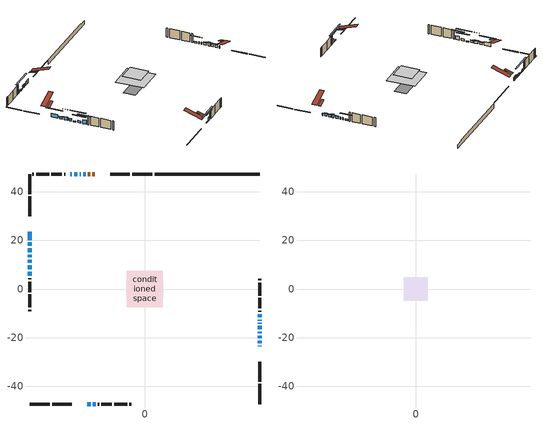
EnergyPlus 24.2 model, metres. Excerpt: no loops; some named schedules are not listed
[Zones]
conditioned space
 floor outside (Floor1 construction): -2.29,-2.29 -2.29,2.29 2.29,2.29 2.29,-2.29 z0.55
 floor adiabatic (AdiabaticFloorConstruction): -7.42,-7.42 -7.42,7.42 7.42,7.42 7.42,-7.42 z2.99
 floor foundation (Slab1 construction): -7.64,-3.18 -7.64,3.18 7.64,3.18 7.64,-3.18 z-1.89
 wall outside (RimJoist1 construction): 3.09,47.3 -5.22,47.3 / -47.3,-47.3 -38.99,-47.3 / -47.3,47.3 -47.3,38.99 / 47.3,-47.3 47.3,-38.99 z0.55:0.85
 wall outside (RimJoist2 construction): -6.15,47.3 -14.26,47.3 / -38.06,-47.3 -29.95,-47.3 / -47.3,38.06 -47.3,29.95 / 47.3,-38.06 47.3,-29.95 z0.55:0.85
 wall outside (AdiabaticWallConstruction 1): -20.62,47.3 -21.59,47.3 / -22.52,47.3 -23.42,47.3 z0.55:2.58
 wall outside (AdiabaticWallConstruction): 47.3,-23.59 47.3,-23.32 / 47.3,-14.28 47.3,-13.91 / 47.3,-12.98 47.3,-12.56 / -30.01,47.3 -30.64,47.3 / -31.57,47.3 -31.74,47.3 z0.55:1.77; -47.3,23.59 -47.3,20.14 / -21.31,-47.3 -20.17,-47.3 / -47.3,7.15 -47.3,5.4 z0.55:2.61; 47.3,-22.39 47.3,-21.25 / 47.3,-20.32 47.3,-19.18 / -47.3,16.83 -47.3,15.11 z0.55:2; 47.3,-18.25 47.3,-17.56 z0.55:2.3; 47.3,-16.64 47.3,-15.21 z0.55:1.85; -24.35,47.3 -25.32,47.3 z0.55:1.52; -26.24,47.3 -26.81,47.3 / 47.3,-11.63 47.3,-10.33 z0.55:1.49; -47.3,19.21 -47.3,17.76 / -47.3,14.18 -47.3,13.03 / -47.3,9.83 -47.3,8.08 z0.55:1.69; -27.73,47.3 -29.08,47.3 / -23.59,-47.3 -22.24,-47.3 / -47.3,12.11 -47.3,10.76 z0.55:1.08
 wall outside (Wall1 construction): -32.67,47.3 -33.18,47.3 / -19.24,-47.3 -18.72,-47.3 / -47.3,4.47 -47.3,3.95 / 47.3,-9.41 47.3,-8.89 z0.55:5.43
 wall outside (Wall2 construction): -34.11,47.3 -38.43,47.3 / -17.79,-47.3 -13.48,-47.3 / -47.3,3.02 -47.3,-1.29 / 47.3,-7.96 47.3,-3.65 z0.55:5.43
 wall outside (Wall3 construction): -39.36,47.3 -44.68,47.3 / -12.55,-47.3 -7.23,-47.3 / -47.3,-2.22 -47.3,-7.54 / 47.3,-2.72 47.3,2.6 z0.55:5.43
 wall outside (Wall4 construction): -45.61,47.3 -46.37,47.3 / -6.3,-47.3 -5.54,-47.3 / -47.3,-8.47 -47.3,-9.23 / 47.3,3.53 47.3,4.3 z0.55:5.43
 wall foundation (FoundationWall1 construction): 4.02,47.3,-1.89 4.02,47.3,0.55 42.97,47.3,0.55 42.97,47.3,0.05 47.3,47.3,0.05 47.3,47.3,-1.89
 window (WindowConstruction 14): 47.3,-23.59 47.3,-23.32 z0.55:1.77
 window (WindowConstruction 4): -47.3,23.59 -47.3,20.14 z0.55:2.61
 window (WindowConstruction 5): 47.3,-22.39 47.3,-21.25 z0.55:2
 window (WindowConstruction 6): 47.3,-20.32 47.3,-19.18 z0.55:2
 window (WindowConstruction 7): 47.3,-18.25 47.3,-17.56 z0.55:2.3
 window (WindowConstruction 8): 47.3,-16.64 47.3,-15.21 z0.55:1.85
 window (WindowConstruction 9): -24.35,47.3 -25.32,47.3 z0.55:1.52
 window (WindowConstruction 10): -26.25,47.3 -26.8,47.3 z0.55:1.49
 window (WindowConstruction 15): 47.3,-14.28 47.3,-13.91 z0.55:1.77
 window (WindowConstruction 11): -47.3,19.21 -47.3,17.76 z0.55:1.69
 window (WindowConstruction 12): -47.3,16.83 -47.3,15.11 z0.55:2
 window (WindowConstruction 13): -47.3,14.18 -47.3,13.03 z0.55:1.69
 window (WindowConstruction 19): -27.73,47.3 -29.08,47.3 z0.55:1.08
 window (WindowConstruction 20): -23.59,-47.3 -22.24,-47.3 z0.55:1.08
 window (WindowConstruction 21): -47.3,12.11 -47.3,10.76 z0.55:1.08
 window (WindowConstruction 16): 47.3,-12.98 47.3,-12.56 z0.55:1.77
 window (WindowConstruction 17): -30.01,47.3 -30.64,47.3 z0.55:1.77
 window (WindowConstruction 18): -31.57,47.3 -31.74,47.3 z0.55:1.77
 window (WindowConstruction): 47.3,-11.63 47.3,-10.33 z0.55:1.49
 window (WindowConstruction 1): -21.31,-47.3 -20.17,-47.3 z0.55:2.61
 window (WindowConstruction 2): -47.3,9.83 -47.3,8.08 z0.55:1.69
 window (WindowConstruction 3): -47.3,7.15 -47.3,5.4 z0.55:2.61
 door (Door): -20.62,47.3 -21.59,47.3 z0.55:2.58
 door (Door 1): -22.52,47.3 -23.42,47.3 z0.55:2.58
 ceiling adiabatic (AdiabaticFloorConstruction): 7.42,-7.42 7.42,7.42 -7.42,7.42 -7.42,-7.42 z2.99
 roof outside (Roof2 construction): -19.69,47.3,5.43 -19.69,43.18,6.8 -18.61,43.18,6.8 -18.61,47.3,5.43; -24.52,-47.3,5.43 -24.52,-43.18,6.8 -25.6,-43.18,6.8 -25.6,-47.3,5.43; -47.3,24.52,5.43 -43.18,24.52,6.8 -43.18,25.6,6.8 -47.3,25.6,5.43; 47.3,-24.52,5.43 43.18,-24.52,6.8 43.18,-25.6,6.8 47.3,-25.6,5.43
attic - vented
 floor to conditioned space (Floor2 construction Reversed): -4.85,-4.85 -4.85,4.85 4.85,4.85 4.85,-4.85 z5.43
 roof outside (Roof1 construction): -17.68,47.3,5.43 -17.68,37.85,8.58 -15.19,37.85,8.58 -15.19,47.3,5.43; -26.53,-47.3,5.43 -26.53,-37.85,8.58 -29.02,-37.85,8.58 -29.02,-47.3,5.43; -47.3,26.53,5.43 -37.85,26.53,8.58 -37.85,29.02,8.58 -47.3,29.02,5.43; 47.3,-26.53,5.43 37.85,-26.53,8.58 37.85,-29.02,8.58 47.3,-29.02,5.43
shading: -47.3,17.5 -47.3,26.23 -47.71,26.23 -47.71,17.5 z5.25; 47.3,-21.05 47.3,-22.59 47.71,-22.59 47.71,-21.05 z2.2; 47.3,-18.98 47.3,-20.52 47.71,-20.52 47.71,-18.98 z2.2; 47.3,-17.36 47.3,-18.45 47.71,-18.45 47.71,-17.36 z2.5; 47.3,-15.01 47.3,-16.84 47.71,-16.84 47.71,-15.01 z2.05; -25.52,47.3 -24.15,47.3 -24.15,47.71 -25.52,47.71 z1.72; -27.01,47.3 -26.04,47.3 -26.04,47.71 -27.01,47.71 z1.69; -47.3,17.56 -47.3,19.41 -47.71,19.41 -47.71,17.56 z1.89; -47.3,14.9 -47.3,17.03 -47.71,17.03 -47.71,14.9 z2.2; -47.3,12.83 -47.3,14.38 -47.71,14.38 -47.71,12.83 z1.89; -34.46,47.3 -22.35,47.3 -22.35,47.71 -34.46,47.71 z6.46; -16.86,-47.3 -28.97,-47.3 -28.97,-47.71 -16.86,-47.71 z6.46; -47.3,5.38 -47.3,17.48 -47.71,17.48 -47.71,5.38 z6.46; 47.3,-7.7 47.3,-14.27 47.71,-14.27 47.71,-7.7 z4.13; -17.53,-47.3 -23.95,-47.3 -23.95,-47.71 -17.53,-47.71 z5.25; -47.3,5.44 -47.3,12.47 -47.71,12.47 -47.71,5.44 z4.33; -47.3,2.76 -47.3,9.79 -47.71,9.79 -47.71,2.76 z5.25
[Building]
Building 1: Terrain=Suburbs
[Site:Location]
Edmonton Intl AP_AB: Latitude {deg}=53.31; Longitude {deg}=-113.58; Time Zone {hr}=-7; Elevation {m}=723; Keep Site Location Information=Yes
[Site:GroundTemperature:Shallow]
-1.56185, -3.61833, -3.78302, -2.80711, 1.11059, 5.01004, 8.39065, 10.5322, 10.7141, 8.97234, 5.67794, 1.89811
[Site:WaterMainsTemperature]
Calculation Method=Schedule; Temperature Schedule=mains temperature schedule
[Material] Roughness=Rough; Thermal Absorptance=0.9
Name | Thickness {m} | Conductivity {W/m-K} | Density {kg/m3} | Specific Heat {J/kg-K} | Solar Absorptance | Visible Absorptance
asphalt or fiberglass shingles | 0.00635 | 0.162714 | 1121.4 | 1465.45 | 0.4 | 0.4
ceiling loosefill ins | 0.169333 | 0.0480833 | 16.02 | 1046.75 | 0.7 | 0.7
ceiling stud and cavity | 0.1397 | 0.0946744 | 65.682 | 1177.47 | 0.7 | 0.7
concrete 4.0 in. | 0.1016 | 1.803125 | 2242.8 | 837.4 | 0.7 | 0.7
concrete 8.0 in. | 0.2032 | 1.803125 | 2242.8 | 837.4 | 0.7 | 0.7
door material | 0.04445 | 0.327969 | 512.64 | 1214.23 | 0.7 | 0.7
exterior vertical ins | 0.0436689 | 0.029427 | 32.04 | 1214.23 | 0.7 | 0.7
floor covering | 0.0127 | 0.0433444 | 54.468 | 1339.84 | 0.6 | 0.6
floor rigid ins; roof rigid ins | 0.103632 | 0.029427 | 32.04 | 1214.23 | 0.7 | 0.7
floor rigid ins 1; wall rigid ins 1 | 0.512978 | 0.029427 | 32.04 | 1214.23 | 0.7 | 0.7
floor stud and cavity | 0.1397 | 0.284163 | 92.3553 | 1139.71 | 0.7 | 0.7
floor stud and cavity 1 | 0.1397 | 1.75129 | 37.0049 | 1207.88 | 0.7 | 0.7
furniture material conditioned space 1 | 0.1524 | 0.115458 | 640.8 | 1214.23 | 0.6 | 0.6
gypsum board | 0.0127 | 0.160291 | 801 | 837.4 | 0.6 | 0.6
gypsum board 1 | 0.0127 | 0.160291 | 801 | 837.4 | 0.7 | 0.7
osb sheathing 0.5 in. | 0.0127 | 0.115458 | 512.64 | 1214.23 | 0.7 | 0.7
osb sheathing 0.75 in. | 0.01905 | 0.115458 | 512.64 | 1214.23 | 0.7 | 0.7
osb sheathing 2.0 in. | 0.0508 | 0.115458 | 512.64 | 1214.23 | 0.7 | 0.7
rim joist rigid ins; wall rigid ins | 0.051816 | 0.029427 | 32.04 | 1214.23 | 0.7 | 0.7
rim joist stud and cavity | 0.0508 | 0.0413573 | 125.044 | 1163.47 | 0.6 | 0.6
rim joist stud and cavity 1 | 0.0508 | 0.0296634 | 125.044 | 1163.47 | 0.6 | 0.6
roof stud and cavity | 0.2032 | 0.143393 | 78.34581 | 1123.46 | 0.7 | 0.7
wall stud and cavity | 0.1397 | 0.256764 | 139.0536 | 1170.24 | 0.7 | 0.7
wall stud and cavity 1 | 0.1397 | 0.212138 | 139.0536 | 1170.24 | 0.7 | 0.7
wall stud and cavity 2 | 0.1397 | 0.214432 | 139.0536 | 1170.24 | 0.7 | 0.7
wall stud and cavity 3 | 0.1397 | 0.734676 | 139.0536 | 1170.24 | 0.7 | 0.7
wall stud and cavity 4 | 0.0889 | 0.380278 | 52.3479 | 1209.89 | 0.7 | 0.7
wall stud and cavity 5 | 0.0889 | 0.391764 | 83.0341 | 1211.67 | 0.7 | 0.7
wood siding | 0.0254 | 0.102417 | 544.68 | 1172.36 | 0.4 | 0.4
wood siding 1; wood siding 2; wood siding 3 | 0.0254 | 0.102417 | 544.68 | 1172.36 | 0.7 | 0.7
[WindowMaterial:SimpleGlazingSystem]
Name | U-Factor {W/m2-K} | Solar Heat Gain Coefficient
WindowMaterial | 2.94802 | 0.58
WindowMaterial 1 | 2.91792 | 0.63
WindowMaterial 10 | 3.04 | 0.46
WindowMaterial 11 | 2.97187 | 0.58
WindowMaterial 12 | 2.949721 | 0.58
WindowMaterial 13 | 2.94177 | 0.59
WindowMaterial 14 | 3.3256 | 0.5
WindowMaterial 15 | 3.308 | 0.59
WindowMaterial 16 | 3.33639 | 0.51
WindowMaterial 17 | 3.31198 | 0.61
WindowMaterial 18 | 3.310274 | 0.48
WindowMaterial 19 | 2.99912 | 0.51
WindowMaterial 2 | 2.95767 | 0.59
WindowMaterial 3 | 1.924842 | 0.46
WindowMaterial 4 | 2.03329 | 0.44
WindowMaterial 5 | 2.93098 | 0.61
WindowMaterial 6 | 2.01569 | 0.44
WindowMaterial 7 | 2.10143 | 0.43
WindowMaterial 8 | 1.99922 | 0.45
WindowMaterial 9 | 3.01842 | 0.52
[Construction]
AdiabaticFloorConstruction: floor stud and cavity 1, floor rigid ins 1, osb sheathing 0.75 in., floor covering
AdiabaticWallConstruction: wood siding 2, wall rigid ins 1, wall stud and cavity 4, gypsum board
AdiabaticWallConstruction 1: wood siding 3, wall rigid ins 1, wall stud and cavity 4, gypsum board
Door; Door 1: door material
Floor1 construction: floor stud and cavity, floor rigid ins, osb sheathing 0.75 in., floor covering
Floor2 construction Reversed: gypsum board, ceiling stud and cavity, ceiling loosefill ins
FoundationWall1 construction: concrete 8.0 in., gypsum board 1
furniture construction conditioned space 1: furniture material conditioned space 1
PartitionWallConstruction: gypsum board, wall stud and cavity 5, gypsum board
RimJoist1 construction: wood siding 1, rim joist rigid ins, osb sheathing 2.0 in., rim joist stud and cavity
RimJoist2 construction: wood siding 1, osb sheathing 2.0 in., rim joist stud and cavity 1
Roof1 construction: asphalt or fiberglass shingles
Roof2 construction: asphalt or fiberglass shingles, roof rigid ins, osb sheathing 0.75 in., roof stud and cavity, gypsum board
Slab1 construction: concrete 4.0 in.
Wall1 construction: wood siding, wall rigid ins, osb sheathing 0.5 in., wall stud and cavity, gypsum board
Wall2 construction: wood siding, wall rigid ins, osb sheathing 0.5 in., wall stud and cavity 1, gypsum board
Wall3 construction: wood siding, wall rigid ins, osb sheathing 0.5 in., wall stud and cavity 2, gypsum board
Wall4 construction: wood siding, wall rigid ins, osb sheathing 0.5 in., wall stud and cavity 3, gypsum board
WindowConstruction: WindowMaterial
WindowConstruction 1: WindowMaterial 1
WindowConstruction 10: WindowMaterial 10
WindowConstruction 11: WindowMaterial 11
WindowConstruction 12: WindowMaterial 12
WindowConstruction 13: WindowMaterial 13
WindowConstruction 14: WindowMaterial 14
WindowConstruction 15: WindowMaterial 15
WindowConstruction 16: WindowMaterial 16
WindowConstruction 17: WindowMaterial 17
WindowConstruction 18: WindowMaterial 18
WindowConstruction 19; WindowConstruction 20; WindowConstruction 21: WindowMaterial 19
WindowConstruction 2: WindowMaterial 2
WindowConstruction 3: WindowMaterial 3
WindowConstruction 4: WindowMaterial 4
WindowConstruction 5: WindowMaterial 5
WindowConstruction 6: WindowMaterial 6
WindowConstruction 7: WindowMaterial 7
WindowConstruction 8: WindowMaterial 8
WindowConstruction 9: WindowMaterial 9
[Zone] Multiplier=1; Part of Total Floor Area=Yes
Name | Volume {m3}
attic - vented | 48.1558
conditioned space | 856.4
[Space]
Name | Zone | Volume {m3}
attic - vented 1 | attic - vented | 48.1558
conditioned space 1 | conditioned space | 856.4
[ZoneInfiltration:EffectiveLeakageArea]
infil attic - vented 1: Zone or Space=attic - vented 1; Schedule=Always On Discrete; Effective Air Leakage Area {cm2}=3275.13; Stack Coefficient=0.000219077; Wind Coefficient=1.00004e-05
[ZoneMixing]
whole house fan mix: Zone or Space=attic - vented; Schedule=Always On Continuous; Design Flow Rate Calculation Method=Flow/Zone; Design Flow Rate {m3/s}=0; Source Zone or Space=conditioned space
[SurfaceProperty:ExposedFoundationPerimeter]
Slab1: Exposed Perimeter Calculation Method=TotalExposedPerimeter; Total Exposed Perimeter {m}=43.281
[InternalMass] Zone or ZoneList=conditioned space; Space or SpaceList=conditioned space 1
Name | Construction | Surface Area {m2}
furniture mass conditioned space 1 | furniture construction conditioned space 1 | 135.468
partition wall mass | PartitionWallConstruction | 338.67
[Lights]
interior lighting: Zone or ZoneList or Space or SpaceList=conditioned space 1; Schedule=interior lighting schedule; Design Level Calculation Method=LightingLevel; Lighting Level {W}=343.2; Return Air Fraction=0; Fraction Radiant=0.6; Fraction Visible=0.2; Fraction Replaceable=1
[People]
occupants: Zone or ZoneList or Space or SpaceList=conditioned space 1; Number of People Schedule=occupants schedule; Number of People Calculation Method=People; Number of People=3; Fraction Radiant=0.314171; Sensible Heat Fraction=0.56303; Activity Level Schedule=occupants activity schedule; Carbon Dioxide Generation Rate {m3/s-W}=0; Enable ASHRAE 55 Comfort Warnings=No; Mean Radiant Temperature Calculation Type=EnclosureAveraged
[ElectricEquipment] Zone or ZoneList or Space or SpaceList=conditioned space 1; Design Level Calculation Method=EquipmentLevel
Name | Schedule | Design Level {W} | Fraction Latent | Fraction Radiant | Fraction Lost
clothes dryer | clothes dryer schedule | 140.772 | 0.015 | 0.081 | 0.85
clothes washer | clothes washer schedule | 32.1985 | 0.03 | 0.162 | 0.7
cooking range | cooking range schedule | 215.147 | 0.08 | 0.432 | 0.2
dishwasher | dishwasher schedule | 66.8632 | 0.3 | 0.18 | 0.4
fridge | fridge schedule | 72.9452 | 0 | 0.6 | 0
mech vent bath fan 0 | mech vent bath fan 0 schedule | 50.2 | 0 | 0 | 1
mech vent bath fan 1 | mech vent bath fan 1 schedule | 50.2 | 0 | 0 | 1
mech vent house fan | mech vent house fan schedule | 0 | 0 | 0 | 1
mech vent house fan cfis | mech vent house fan cfis schedule | 0 | 0 | 0 | 0
mech vent range fan 0 | mech vent range fan 0 schedule | 57 | 0 | 0 | 1
misc plug loads | misc plug loads schedule | 494.7 | 0.045 | 0.513 | 0.1
whole house fan | Always On Discrete | 0 | 0 | 0 | 1
[OtherEquipment] Zone or ZoneList or Space or SpaceList=conditioned space 1; Design Level Calculation Method=EquipmentLevel
Name | Fuel Type | Schedule | Design Level {W} | Fraction Latent | Fraction Radiant | Fraction Lost
clothes dryer 1 | Electricity | clothes dryer schedule | 0 | 0.015 | 0.081 | 0.85
cooking range 1 | Electricity | cooking range schedule | 0 | 0.08 | 0.432 | 0.2
general water use latent | None | general water use schedule | 62.594 | 1 | 0 | 0
general water use sensible | None | general water use schedule | -61.6891 | 0 | 0.6 | 0
mech vent house fan latent load | None | Always On Discrete | 0 | 1 | 0 | 0
mech vent house fan sensible load | None | Always On Discrete | 0 | 0 | 0 | 0
water heater energy adjustment1 | NaturalGas | Always On Discrete | 0.01 | 0 | 0 | 1
[ZoneInfiltration:DesignFlowRate] Zone or ZoneList or Space or SpaceList=conditioned space 1; Schedule=Always On Discrete; Design Flow Rate Calculation Method=Flow/Zone; Design Flow Rate {m3/s}=0
infil flow; natural vent flow; whole house fan flow
[Foundation:Kiva]
Foundation Kiva 1: Initial Indoor Air Temperature {C}=18; Wall Height Above Grade {m}=0.549981; Wall Depth Below Slab {m}=0.2032; Custom Block Material Name 1=exterior vertical ins; Custom Block Depth 1 {m}=2.43998; Custom Block X Position 1 {m}=0.2159; Custom Block Z Position 1 {m}=0
[Foundation:Kiva:Settings]
Soil Conductivity {W/m-K}=0.849921; Soil Density {kg/m3}=1842.3; Soil Specific Heat {J/kg-K}=418.7; Ground Solar Absorptivity=0.9; Ground Thermal Absorptivity=0.9; Ground Surface Roughness {m}=0.03; Far-Field Width {m}=40; Deep-Ground Boundary Condition=ZeroFlux; Deep-Ground Depth {m}=40; Minimum Cell Dimension {m}=0.2; Maximum Cell Growth Coefficient=3; Simulation Timestep=Timestep
[Exterior:Lights]
exterior lighting: Schedule=exterior lighting schedule; Design Level {W}=75.6
[Schedule:Constant]
Name | Hourly Value
Always On Continuous; mech vent house fan schedule; mech vent house fan cfis schedule; Always On Discrete | 1
occupants activity schedule | 117.228
fridge schedule | 0
[Schedule:Week:Daily]
interior lighting schedule Week Rule - Jan1-Jan27: interior lighting schedule day, interior lighting schedule day, interior lighting schedule day, interior lighting schedule day, interior lighting schedule day, interior lighting schedule day, interior lighting schedule day, interior lighting schedule default day, interior lighting schedule default day, interior lighting schedule default day, interior lighting schedule default day, interior lighting schedule default day
interior lighting schedule Week Rule - Jan28-Feb3: interior lighting schedule day, interior lighting schedule day, interior lighting schedule day, interior lighting schedule day, interior lighting schedule day 1, interior lighting schedule day 1, interior lighting schedule day 1, interior lighting schedule default day, interior lighting schedule default day, interior lighting schedule default day, interior lighting schedule default day, interior lighting schedule default day
interior lighting schedule Week Rule - Feb4-Feb24: interior lighting schedule day 1, interior lighting schedule day 1, interior lighting schedule day 1, interior lighting schedule day 1, interior lighting schedule day 1, interior lighting schedule day 1, interior lighting schedule day 1, interior lighting schedule default day, interior lighting schedule default day, interior lighting schedule default day, interior lighting schedule default day, interior lighting schedule default day
interior lighting schedule Week Rule - Feb25-Mar3: interior lighting schedule day 1, interior lighting schedule day 1, interior lighting schedule day 1, interior lighting schedule day 1, interior lighting schedule day 2, interior lighting schedule day 2, interior lighting schedule day 2, interior lighting schedule default day, interior lighting schedule default day, interior lighting schedule default day, interior lighting schedule default day, interior lighting schedule default day
interior lighting schedule Week Rule - Mar4-Mar31: interior lighting schedule day 2, interior lighting schedule day 2, interior lighting schedule day 2, interior lighting schedule day 2, interior lighting schedule day 2, interior lighting schedule day 2, interior lighting schedule day 2, interior lighting schedule default day, interior lighting schedule default day, interior lighting schedule default day, interior lighting schedule default day, interior lighting schedule default day
interior lighting schedule Week Rule - Apr1-Apr28: interior lighting schedule day 3, interior lighting schedule day 3, interior lighting schedule day 3, interior lighting schedule day 3, interior lighting schedule day 3, interior lighting schedule day 3, interior lighting schedule day 3, interior lighting schedule default day, interior lighting schedule default day, interior lighting schedule default day, interior lighting schedule default day, interior lighting schedule default day
interior lighting schedule Week Rule - Apr29-May5: interior lighting schedule day 3, interior lighting schedule day 3, interior lighting schedule day 4, interior lighting schedule day 4, interior lighting schedule day 4, interior lighting schedule day 4, interior lighting schedule day 4, interior lighting schedule default day, interior lighting schedule default day, interior lighting schedule default day, interior lighting schedule default day, interior lighting schedule default day
interior lighting schedule Week Rule - May6-May26: interior lighting schedule day 4, interior lighting schedule day 4, interior lighting schedule day 4, interior lighting schedule day 4, interior lighting schedule day 4, interior lighting schedule day 4, interior lighting schedule day 4, interior lighting schedule default day, interior lighting schedule default day, interior lighting schedule default day, interior lighting schedule default day, interior lighting schedule default day
interior lighting schedule Week Rule - May27-Jun2: interior lighting schedule day 4, interior lighting schedule day 4, interior lighting schedule day 4, interior lighting schedule day 4, interior lighting schedule day 4, interior lighting schedule day 5, interior lighting schedule day 5, interior lighting schedule default day, interior lighting schedule default day, interior lighting schedule default day, interior lighting schedule default day, interior lighting schedule default day
interior lighting schedule Week Rule - Jun3-Jun30: interior lighting schedule day 5, interior lighting schedule day 5, interior lighting schedule day 5, interior lighting schedule day 5, interior lighting schedule day 5, interior lighting schedule day 5, interior lighting schedule day 5, interior lighting schedule default day, interior lighting schedule default day, interior lighting schedule default day, interior lighting schedule default day, interior lighting schedule default day
interior lighting schedule Week Rule - Jul1-Jul28: interior lighting schedule day 6, interior lighting schedule day 6, interior lighting schedule day 6, interior lighting schedule day 6, interior lighting schedule day 6, interior lighting schedule day 6, interior lighting schedule day 6, interior lighting schedule default day, interior lighting schedule default day, interior lighting schedule default day, interior lighting schedule default day, interior lighting schedule default day
interior lighting schedule Week Rule - Jul29-Aug4: interior lighting schedule day 6, interior lighting schedule day 6, interior lighting schedule day 6, interior lighting schedule day 7, interior lighting schedule day 7, interior lighting schedule day 7, interior lighting schedule day 7, interior lighting schedule default day, interior lighting schedule default day, interior lighting schedule default day, interior lighting schedule default day, interior lighting schedule default day
interior lighting schedule Week Rule - Aug5-Aug25: interior lighting schedule day 7, interior lighting schedule day 7, interior lighting schedule day 7, interior lighting schedule day 7, interior lighting schedule day 7, interior lighting schedule day 7, interior lighting schedule day 7, interior lighting schedule default day, interior lighting schedule default day, interior lighting schedule default day, interior lighting schedule default day, interior lighting schedule default day
interior lighting schedule Week Rule - Aug26-Sep1: interior lighting schedule day 7, interior lighting schedule day 7, interior lighting schedule day 7, interior lighting schedule day 7, interior lighting schedule day 7, interior lighting schedule day 7, interior lighting schedule day 8, interior lighting schedule default day, interior lighting schedule default day, interior lighting schedule default day, interior lighting schedule default day, interior lighting schedule default day
interior lighting schedule Week Rule - Sep2-Sep29: interior lighting schedule day 8, interior lighting schedule day 8, interior lighting schedule day 8, interior lighting schedule day 8, interior lighting schedule day 8, interior lighting schedule day 8, interior lighting schedule day 8, interior lighting schedule default day, interior lighting schedule default day, interior lighting schedule default day, interior lighting schedule default day, interior lighting schedule default day
interior lighting schedule Week Rule - Sep30-Oct6: interior lighting schedule day 8, interior lighting schedule day 9, interior lighting schedule day 9, interior lighting schedule day 9, interior lighting schedule day 9, interior lighting schedule day 9, interior lighting schedule day 9, interior lighting schedule default day, interior lighting schedule default day, interior lighting schedule default day, interior lighting schedule default day, interior lighting schedule default day
interior lighting schedule Week Rule - Oct7-Oct27: interior lighting schedule day 9, interior lighting schedule day 9, interior lighting schedule day 9, interior lighting schedule day 9, interior lighting schedule day 9, interior lighting schedule day 9, interior lighting schedule day 9, interior lighting schedule default day, interior lighting schedule default day, interior lighting schedule default day, interior lighting schedule default day, interior lighting schedule default day
interior lighting schedule Week Rule - Oct28-Nov3: interior lighting schedule day 9, interior lighting schedule day 9, interior lighting schedule day 9, interior lighting schedule day 9, interior lighting schedule day 10, interior lighting schedule day 10, interior lighting schedule day 10, interior lighting schedule default day, interior lighting schedule default day, interior lighting schedule default day, interior lighting schedule default day, interior lighting schedule default day
interior lighting schedule Week Rule - Nov4-Nov24: interior lighting schedule day 10, interior lighting schedule day 10, interior lighting schedule day 10, interior lighting schedule day 10, interior lighting schedule day 10, interior lighting schedule day 10, interior lighting schedule day 10, interior lighting schedule default day, interior lighting schedule default day, interior lighting schedule default day, interior lighting schedule default day, interior lighting schedule default day
interior lighting schedule Week Rule - Nov25-Dec1: interior lighting schedule day 10, interior lighting schedule day 10, interior lighting schedule day 10, interior lighting schedule day 10, interior lighting schedule day 10, interior lighting schedule day 10, interior lighting schedule day 11, interior lighting schedule default day, interior lighting schedule default day, interior lighting schedule default day, interior lighting schedule default day, interior lighting schedule default day
interior lighting schedule Week Rule - Dec2-Dec31: interior lighting schedule day 11, interior lighting schedule day 11, interior lighting schedule day 11, interior lighting schedule day 11, interior lighting schedule day 11, interior lighting schedule day 11, interior lighting schedule day 11, interior lighting schedule default day, interior lighting schedule default day, interior lighting schedule default day, interior lighting schedule default day, interior lighting schedule default day
occupants schedule Week Rule - Jan1-Dec31: occupants schedule day, occupants schedule day, occupants schedule day, occupants schedule day, occupants schedule day, occupants schedule day, occupants schedule day, occupants schedule default day, occupants schedule default day, occupants schedule default day, occupants schedule default day, occupants schedule default day
clothes dryer schedule Week Rule - Jan1-Dec31: clothes dryer schedule day, clothes dryer schedule day, clothes dryer schedule day, clothes dryer schedule day, clothes dryer schedule day, clothes dryer schedule day, clothes dryer schedule day, clothes dryer schedule default day, clothes dryer schedule default day, clothes dryer schedule default day, clothes dryer schedule default day, clothes dryer schedule default day
clothes washer schedule Week Rule - Jan1-Dec31: clothes washer schedule day, clothes washer schedule day, clothes washer schedule day, clothes washer schedule day, clothes washer schedule day, clothes washer schedule day, clothes washer schedule day, clothes washer schedule default day, clothes washer schedule default day, clothes washer schedule default day, clothes washer schedule default day, clothes washer schedule default day
cooking range schedule Week Rule - Jan1-Dec31: cooking range schedule day, cooking range schedule day, cooking range schedule day, cooking range schedule day, cooking range schedule day, cooking range schedule day, cooking range schedule day, cooking range schedule default day, cooking range schedule default day, cooking range schedule default day, cooking range schedule default day, cooking range schedule default day
dishwasher schedule Week Rule - Jan1-Dec31: dishwasher schedule day, dishwasher schedule day, dishwasher schedule day, dishwasher schedule day, dishwasher schedule day, dishwasher schedule day, dishwasher schedule day, dishwasher schedule default day, dishwasher schedule default day, dishwasher schedule default day, dishwasher schedule default day, dishwasher schedule default day
mech vent bath fan 0 schedule Week Rule - Jan1-Dec31: mech vent bath fan 0 schedule day, mech vent bath fan 0 schedule day, mech vent bath fan 0 schedule day, mech vent bath fan 0 schedule day, mech vent bath fan 0 schedule day, mech vent bath fan 0 schedule day, mech vent bath fan 0 schedule day, mech vent bath fan 0 schedule default day, mech vent bath fan 0 schedule default day, mech vent bath fan 0 schedule default day, mech vent bath fan 0 schedule default day, mech vent bath fan 0 schedule default day
mech vent bath fan 1 schedule Week Rule - Jan1-Dec31: mech vent bath fan 1 schedule day, mech vent bath fan 1 schedule day, mech vent bath fan 1 schedule day, mech vent bath fan 1 schedule day, mech vent bath fan 1 schedule day, mech vent bath fan 1 schedule day, mech vent bath fan 1 schedule day, mech vent bath fan 1 schedule default day, mech vent bath fan 1 schedule default day, mech vent bath fan 1 schedule default day, mech vent bath fan 1 schedule default day, mech vent bath fan 1 schedule default day
mech vent range fan 0 schedule Week Rule - Jan1-Dec31: mech vent range fan 0 schedule day, mech vent range fan 0 schedule day, mech vent range fan 0 schedule day, mech vent range fan 0 schedule day, mech vent range fan 0 schedule day, mech vent range fan 0 schedule day, mech vent range fan 0 schedule day, mech vent range fan 0 schedule default day, mech vent range fan 0 schedule default day, mech vent range fan 0 schedule default day, mech vent range fan 0 schedule default day, mech vent range fan 0 schedule default day
misc plug loads schedule Week Rule - Jan1-Dec31: misc plug loads schedule day, misc plug loads schedule day, misc plug loads schedule day, misc plug loads schedule day, misc plug loads schedule day, misc plug loads schedule day, misc plug loads schedule day, misc plug loads schedule default day, misc plug loads schedule default day, misc plug loads schedule default day, misc plug loads schedule default day, misc plug loads schedule default day
general water use schedule Week Rule - Jan1-Dec31: general water use schedule day, general water use schedule day, general water use schedule day, general water use schedule day, general water use schedule day, general water use schedule day, general water use schedule day, general water use schedule default day, general water use schedule default day, general water use schedule default day, general water use schedule default day, general water use schedule default day
exterior lighting schedule Week Rule - Jan1-Jan27: exterior lighting schedule day, exterior lighting schedule day, exterior lighting schedule day, exterior lighting schedule day, exterior lighting schedule day, exterior lighting schedule day, exterior lighting schedule day, exterior lighting schedule default day, exterior lighting schedule default day, exterior lighting schedule default day, exterior lighting schedule default day, exterior lighting schedule default day
exterior lighting schedule Week Rule - Jan28-Feb3: exterior lighting schedule day, exterior lighting schedule day, exterior lighting schedule day, exterior lighting schedule day, exterior lighting schedule day 1, exterior lighting schedule day 1, exterior lighting schedule day 1, exterior lighting schedule default day, exterior lighting schedule default day, exterior lighting schedule default day, exterior lighting schedule default day, exterior lighting schedule default day
exterior lighting schedule Week Rule - Feb4-Feb24: exterior lighting schedule day 1, exterior lighting schedule day 1, exterior lighting schedule day 1, exterior lighting schedule day 1, exterior lighting schedule day 1, exterior lighting schedule day 1, exterior lighting schedule day 1, exterior lighting schedule default day, exterior lighting schedule default day, exterior lighting schedule default day, exterior lighting schedule default day, exterior lighting schedule default day
exterior lighting schedule Week Rule - Feb25-Mar3: exterior lighting schedule day 1, exterior lighting schedule day 1, exterior lighting schedule day 1, exterior lighting schedule day 1, exterior lighting schedule day 2, exterior lighting schedule day 2, exterior lighting schedule day 2, exterior lighting schedule default day, exterior lighting schedule default day, exterior lighting schedule default day, exterior lighting schedule default day, exterior lighting schedule default day
exterior lighting schedule Week Rule - Mar4-Mar31: exterior lighting schedule day 2, exterior lighting schedule day 2, exterior lighting schedule day 2, exterior lighting schedule day 2, exterior lighting schedule day 2, exterior lighting schedule day 2, exterior lighting schedule day 2, exterior lighting schedule default day, exterior lighting schedule default day, exterior lighting schedule default day, exterior lighting schedule default day, exterior lighting schedule default day
exterior lighting schedule Week Rule - Apr1-Apr28: exterior lighting schedule day 3, exterior lighting schedule day 3, exterior lighting schedule day 3, exterior lighting schedule day 3, exterior lighting schedule day 3, exterior lighting schedule day 3, exterior lighting schedule day 3, exterior lighting schedule default day, exterior lighting schedule default day, exterior lighting schedule default day, exterior lighting schedule default day, exterior lighting schedule default day
[Schedule:Year]
interior lighting schedule: interior lighting schedule Week Rule - Jan1-Jan27, 1, 1, 1, 27, interior lighting schedule Week Rule - Jan28-Feb3, 1, 28, 2, 3, interior lighting schedule Week Rule - Feb4-Feb24, 2, 4, 2, 24, interior lighting schedule Week Rule - Feb25-Mar3, 2, 25, 3, 3, interior lighting schedule Week Rule - Mar4-Mar31, 3, 4, 3, 31, interior lighting schedule Week Rule - Apr1-Apr28, 4, 1, 4, 28, interior lighting schedule Week Rule - Apr29-May5, 4, 29, 5, 5, interior lighting schedule Week Rule - May6-May26, 5, 6, 5, 26, interior lighting schedule Week Rule - May27-Jun2, 5, 27, 6, 2, interior lighting schedule Week Rule - Jun3-Jun30, 6, 3, 6, 30, interior lighting schedule Week Rule - Jul1-Jul28, 7, 1, 7, 28, interior lighting schedule Week Rule - Jul29-Aug4, 7, 29, 8, 4, interior lighting schedule Week Rule - Aug5-Aug25, 8, 5, 8, 25, interior lighting schedule Week Rule - Aug26-Sep1, 8, 26, 9, 1, interior lighting schedule Week Rule - Sep2-Sep29, 9, 2, 9, 29, interior lighting schedule Week Rule - Sep30-Oct6, 9, 30, 10, 6, interior lighting schedule Week Rule - Oct7-Oct27, 10, 7, 10, 27, interior lighting schedule Week Rule - Oct28-Nov3, 10, 28, 11, 3, interior lighting schedule Week Rule - Nov4-Nov24, 11, 4, 11, 24, interior lighting schedule Week Rule - Nov25-Dec1, 11, 25, 12, 1, interior lighting schedule Week Rule - Dec2-Dec31, 12, 2, 12, 31
occupants schedule: occupants schedule Week Rule - Jan1-Dec31, 1, 1, 12, 31
clothes dryer schedule: clothes dryer schedule Week Rule - Jan1-Dec31, 1, 1, 12, 31
clothes washer schedule: clothes washer schedule Week Rule - Jan1-Dec31, 1, 1, 12, 31
cooking range schedule: cooking range schedule Week Rule - Jan1-Dec31, 1, 1, 12, 31
dishwasher schedule: dishwasher schedule Week Rule - Jan1-Dec31, 1, 1, 12, 31
mech vent bath fan 0 schedule: mech vent bath fan 0 schedule Week Rule - Jan1-Dec31, 1, 1, 12, 31
mech vent bath fan 1 schedule: mech vent bath fan 1 schedule Week Rule - Jan1-Dec31, 1, 1, 12, 31
mech vent range fan 0 schedule: mech vent range fan 0 schedule Week Rule - Jan1-Dec31, 1, 1, 12, 31
misc plug loads schedule: misc plug loads schedule Week Rule - Jan1-Dec31, 1, 1, 12, 31
general water use schedule: general water use schedule Week Rule - Jan1-Dec31, 1, 1, 12, 31
exterior lighting schedule: exterior lighting schedule Week Rule - Jan1-Jan27, 1, 1, 1, 27, exterior lighting schedule Week Rule - Jan28-Feb3, 1, 28, 2, 3, exterior lighting schedule Week Rule - Feb4-Feb24, 2, 4, 2, 24, exterior lighting schedule Week Rule - Feb25-Mar3, 2, 25, 3, 3, exterior lighting schedule Week Rule - Mar4-Mar31, 3, 4, 3, 31, exterior lighting schedule Week Rule - Apr1-Apr28, 4, 1, 4, 28, exterior lighting schedule Week Rule - Apr29-May5, 4, 29, 5, 5, exterior lighting schedule Week Rule - May6-May26, 5, 6, 5, 26, exterior lighting schedule Week Rule - May27-Jun2, 5, 27, 6, 2, exterior lighting schedule Week Rule - Jun3-Jun30, 6, 3, 6, 30, exterior lighting schedule Week Rule - Jul1-Jul28, 7, 1, 7, 28, exterior lighting schedule Week Rule - Jul29-Aug4, 7, 29, 8, 4, exterior lighting schedule Week Rule - Aug5-Aug25, 8, 5, 8, 25, exterior lighting schedule Week Rule - Aug26-Sep1, 8, 26, 9, 1, exterior lighting schedule Week Rule - Sep2-Sep29, 9, 2, 9, 29, exterior lighting schedule Week Rule - Sep30-Oct6, 9, 30, 10, 6, exterior lighting schedule Week Rule - Oct7-Oct27, 10, 7, 10, 27, exterior lighting schedule Week Rule - Oct28-Nov3, 10, 28, 11, 3, exterior lighting schedule Week Rule - Nov4-Nov24, 11, 4, 11, 24, exterior lighting schedule Week Rule - Nov25-Dec1, 11, 25, 12, 1, exterior lighting schedule Week Rule - Dec2-Dec31, 12, 2, 12, 31
[Schedule:Compact]
mains temperature schedule: Through: 01/01, For: AllDays, Until: 24:00, 3.97167, Through: 01/02, For: AllDays, Until: 24:00, 3.90778, Through: 01/03, For: AllDays, Until: 24:00, 3.84556, Through: 01/04, For: AllDays, Until: 24:00, 3.78389, Through: 01/05, For: AllDays, Until: 24:00, 3.72278, Through: 01/06, For: AllDays, Until: 24:00, 3.66278, Through: 01/07, For: AllDays, Until: 24:00, 3.60389, Through: 01/08, For: AllDays, Until: 24:00, 3.54556, Through: 01/09, For: AllDays, Until: 24:00, 3.48833, Through: 01/10, For: AllDays, Until: 24:00, 3.43167, Through: 01/11, For: AllDays, Until: 24:00, 3.37611, Through: 01/12, For: AllDays, Until: 24:00, 3.32167, Through: 01/13, For: AllDays, Until: 24:00, 3.26833, Through: 01/14, For: AllDays, Until: 24:00, 3.21556, Through: 01/15, For: AllDays, Until: 24:00, 3.16444, Through: 01/16, For: AllDays, Until: 24:00, 3.11389, Through: 01/17, For: AllDays, Until: 24:00, 3.06444, Through: 01/18, For: AllDays, Until: 24:00, 3.01611, Through: 01/19, For: AllDays, Until: 24:00, 2.96889, Through: 01/20, For: AllDays, Until: 24:00, 2.92278, Through: 01/21, For: AllDays, Until: 24:00, 2.87722, Through: 01/22, For: AllDays, Until: 24:00, 2.83333, Through: 01/23, For: AllDays, Until: 24:00, 2.79056, Through: 01/24, For: AllDays, Until: 24:00, 2.74889, Through: 01/25, For: AllDays, Until: 24:00, 2.70833, Through: 01/26, For: AllDays, Until: 24:00, 2.66889, Through: 01/27, For: AllDays, Until: 24:00, 2.63056, Through: 01/28, For: AllDays, Until: 24:00, 2.59333, Through: 01/29, For: AllDays, Until: 24:00, 2.55778, Through: 01/30, For: AllDays, Until: 24:00, 2.52278, Through: 01/31, For: AllDays, Until: 24:00, 2.48944, Through: 02/01, For: AllDays, Until: 24:00, 2.45722, Through: 02/02, For: AllDays, Until: 24:00, 2.42611, Through: 02/03, For: AllDays, Until: 24:00, 2.39667, Through: 02/04, For: AllDays, Until: 24:00, 2.36833, Through: 02/05, For: AllDays, Until: 24:00, 2.34111, Through: 02/06, For: AllDays, Until: 24:00, 2.315, Through: 02/07, For: AllDays, Until: 24:00, 2.29056, Through: 02/08, For: AllDays, Until: 24:00, 2.26722, Through: 02/09, For: AllDays, Until: 24:00, 2.245, Through: 02/10, For: AllDays, Until: 24:00, 2.22444, Through: 02/11, For: AllDays, Until: 24:00, 2.20444, Through: 02/12, For: AllDays, Until: 24:00, 2.18667, Through: 02/13, For: AllDays, Until: 24:00, 2.17, Through: 02/14, For: AllDays, Until: 24:00, 2.15444, Through: 02/15, For: AllDays, Until: 24:00, 2.14, Through: 02/16, For: AllDays, Until: 24:00, 2.12722, Through: 02/17, For: AllDays, Until: 24:00, 2.11556, Through: 02/18, For: AllDays, Until: 24:00, 2.10556, Through: 02/19, For: AllDays, Until: 24:00, 2.09667, Through: 02/20, For: AllDays, Until: 24:00, 2.08889, Through: 02/21, For: AllDays, Until: 24:00, 2.08278, Through: 02/22, For: AllDays, Until: 24:00, 2.07833, Through: 02/23, For: AllDays, Until: 24:00, 2.07444, Through: 02/24, For: AllDays, Until: 24:00, 2.07278, Through: 02/25, For: AllDays, Until: 24:00, 2.07167, Through: 02/26, For: AllDays, Until: 24:00, 2.07222, Through: 02/27, For: AllDays, Until: 24:00, 2.07444, Through: 02/28, For: AllDays, Until: 24:00, 2.07778, Through: 03/01, For: AllDays, Until: 24:00, 2.08222, Through: 03/02, For: AllDays, Until: 24:00, 2.08833, Through: 03/03, For: AllDays, Until: 24:00, 2.09556, Through: 03/04, For: AllDays, Until: 24:00, 2.10444, Through: 03/05, For: AllDays, Until: 24:00, 2.11444, Through: 03/06, For: AllDays, Until: 24:00, 2.12556, Through: 03/07, For: AllDays, Until: 24:00, 2.13833, Through: 03/08, For: AllDays, Until: 24:00, 2.15278, Through: 03/09, For: AllDays, Until: 24:00, 2.16778, Through: 03/10, For: AllDays, Until: 24:00, 2.18444, Through: 03/11, For: AllDays, Until: 24:00, 2.20278, Through: 03/12, For: AllDays, Until: 24:00, 2.22167, Through: 03/13, For: AllDays, Until: 24:00, 2.24278, Through: 03/14, For: AllDays, Until: 24:00, 2.26444, Through: 03/15, For: AllDays, Until: 24:00, 2.28778, Through: 03/16, For: AllDays, Until: 24:00, 2.31222, Through: 03/17, For: AllDays, Until: 24:00, 2.33778, Through: 03/18, For: AllDays, Until: 24:00, 2.365, Through: 03/19, For: AllDays, Until: 24:00, 2.39333, Through: 03/20, For: AllDays, Until: 24:00, 2.42278, Through: 03/21, For: AllDays, Until: 24:00, 2.45389, Through: 03/22, For: AllDays, Until: 24:00, 2.48611, Through: 03/23, For: AllDays, Until: 24:00, 2.51889, Through: 03/24, For: AllDays, Until: 24:00, 2.55389, Through: 03/25, For: AllDays, Until: 24:00, 2.58944, Through: 03/26, For: AllDays, Until: 24:00, 2.62611, Through: 03/27, For: AllDays, Until: 24:00, 2.66444, Through: 03/28, For: AllDays, Until: 24:00, 2.70389, Through: 03/29, For: AllDays, Until: 24:00, 2.74389, Through: 03/30, For: AllDays, Until: 24:00, 2.78556, Through: 03/31, For: AllDays, Until: 24:00, 2.82833, Through: 04/01, For: AllDays, Until: 24:00, 2.87222, Through: 04/02, For: AllDays, Until: 24:00, 2.91722, Through: 04/03, For: AllDays, Until: 24:00, 2.96333, Through: 04/04, For: AllDays, Until: 24:00, 3.01056, Through: 04/05, For: AllDays, Until: 24:00, 3.05889, Through: 04/06, For: AllDays, Until: 24:00, 3.10833, Through: 04/07, For: AllDays, Until: 24:00, 3.15833, Through: 04/08, For: AllDays, Until: 24:00, 3.21, Through: 04/09, For: AllDays, Until: 24:00, 3.26222, Through: 04/10, For: AllDays, Until: 24:00, 3.31556, Through: 04/11, For: AllDays, Until: 24:00, 3.37, Through: 04/12, For: AllDays, Until: 24:00, 3.42556, Through: 04/13, For: AllDays, Until: 24:00, 3.48167, Through: 04/14, For: AllDays, Until: 24:00, 3.53889, Through: 04/15, For: AllDays, Until: 24:00, 3.59722, Through: 04/16, For: AllDays, Until: 24:00, 3.65611, Through: 04/17, For: AllDays, Until: 24:00, 3.71611, Through: 04/18, For: AllDays, Until: 24:00, 3.77667, Through: 04/19, For: AllDays, Until: 24:00, 3.83833, Through: 04/20, For: AllDays, Until: 24:00, 3.90111, Through: 04/21, For: AllDays, Until: 24:00, 3.96444, Through: 04/22, For: AllDays, Until: 24:00, 4.02833, Through: 04/23, For: AllDays, Until: 24:00, 4.09333, Through: 04/24, For: AllDays, Until: 24:00, 4.15889, Through: 04/25, For: AllDays, Until: 24:00, 4.225, Through: 04/26, For: AllDays, Until: 24:00, 4.29222, Through: 04/27, For: AllDays, Until: 24:00, 4.36, Through: 04/28, For: AllDays, Until: 24:00, 4.42833, Through: 04/29, For: AllDays, Until: 24:00, 4.49722, Through: 04/30, For: AllDays, Until: 24:00, 4.56667, Through: 05/01, For: AllDays, Until: 24:00, 4.63722, Through: 05/02, For: AllDays, Until: 24:00, 4.70833, Through: 05/03, For: AllDays, Until: 24:00, 4.77944, Through: 05/04, For: AllDays, Until: 24:00, 4.85167, Through: 05/05, For: AllDays, Until: 24:00, 4.92389, Through: 05/06, For: AllDays, Until: 24:00, 4.99722, Through: 05/07, For: AllDays, Until: 24:00, 5.07056, Through: 05/08, For: AllDays, Until: 24:00, 5.145, Through: 05/09, For: AllDays, Until: 24:00, 5.21944, Through: 05/10, For: AllDays, Until: 24:00, 5.29389, Through: 05/11, For: AllDays, Until: 24:00, 5.36944, Through: 05/12, For: AllDays, Until: 24:00, 5.445, Through: 05/13, For: AllDays, Until: 24:00, 5.52111, Through: 05/14, For: AllDays, Until: 24:00, 5.59722, Through: 05/15, For: AllDays, Until: 24:00, 5.67389, Through: 05/16, For: AllDays, Until: 24:00, 5.75056, Through: 05/17, For: AllDays, Until: 24:00, 5.82778, Through: 05/18, For: AllDays, Until: 24:00, 5.90556, Through: 05/19, For: AllDays, Until: 24:00, 5.98278, Through: 05/20, For: AllDays, Until: 24:00, 6.06056, Through: 05/21, For: AllDays, Until: 24:00, 6.13889, Through: 05/22, For: AllDays, Until: 24:00, 6.21667, Through: 05/23, For: AllDays, Until: 24:00, 6.295, Through: 05/24, For: AllDays, Until: 24:00, 6.37333, Through: 05/25, For: AllDays, Until: 24:00, 6.45222, Through: 05/26, For: AllDays, Until: 24:00, 6.53056, Through: 05/27, For: AllDays, Until: 24:00, 6.60889, Through: 05/28, For: AllDays, Until: 24:00, 6.68778, Through: 05/29, For: AllDays, Until: 24:00, 6.76611, Through: 05/30, For: AllDays, Until: 24:00, 6.84444, Through: 05/31, For: AllDays, Until: 24:00, 6.92278, Through: 06/01, For: AllDays, Until: 24:00, 7.00111, Through: 06/02, For: AllDays, Until: 24:00, 7.07944, Through: 06/03, For: AllDays, Until: 24:00, 7.15778, Through: 06/04, For: AllDays, Until: 24:00, 7.23556, Through: 06/05, For: AllDays, Until: 24:00, 7.31333, Through: 06/06, For: AllDays, Until: 24:00, 7.39056, Through: 06/07, For: AllDays, Until: 24:00, 7.46833, Through: 06/08, For: AllDays, Until: 24:00, 7.545, Through: 06/09, For: AllDays, Until: 24:00, 7.62222, Through: 06/10, For: AllDays, Until: 24:00, 7.69833, Through: 06/11, For: AllDays, Until: 24:00, 7.775, Through: 06/12, For: AllDays, Until: 24:00, 7.85056, Through: 06/13, For: AllDays, Until: 24:00, 7.92611, Through: 06/14, For: AllDays, Until: 24:00, 8.00111, Through: 06/15, For: AllDays, Until: 24:00, 8.07611, Through: 06/16, For: AllDays, Until: 24:00, 8.15056, Through: 06/17, For: AllDays, Until: 24:00, 8.22389, Through: 06/18, For: AllDays, Until: 24:00, 8.29778, Through: 06/19, For: AllDays, Until: 24:00, 8.37056, Through: 06/20, For: AllDays, Until: 24:00, 8.44278, Through: 06/21, For: AllDays, Until: 24:00, 8.51444, Through: 06/22, For: AllDays, Until: 24:00, 8.58611, Through: 06/23, For: AllDays, Until: 24:00, 8.65667, Through: 06/24, For: AllDays, Until: 24:00, 8.72667, Through: 06/25, For: AllDays, Until: 24:00, 8.79611, Through: 06/26, For: AllDays, Until: 24:00, 8.865, Through: 06/27, For: AllDays, Until: 24:00, 8.93333, Through: 06/28, For: AllDays, Until: 24:00, 9.00056, Through: 06/29, For: AllDays, Until: 24:00, 9.06778, Through: 06/30, For: AllDays, Until: 24:00, 9.13333, Through: 07/01, For: AllDays, Until: 24:00, 9.19889, Through: 07/02, For: AllDays, Until: 24:00, 9.26333, Through: 07/03, For: AllDays, Until: 24:00, 9.32722, Through: 07/04, For: AllDays, Until: 24:00, 9.39056, Through: 07/05, For: AllDays, Until: 24:00, 9.45278, Through: 07/06, For: AllDays, Until: 24:00, 9.51389, Through: 07/07, For: AllDays, Until: 24:00, 9.57444, Through: 07/08, For: AllDays, Until: 24:00, 9.63389, Through: 07/09, For: AllDays, Until: 24:00, 9.69278, Through: 07/10, For: AllDays, Until: 24:00, 9.75056, Through: 07/11, For: AllDays, Until: 24:00, 9.80778, Through: 07/12, For: AllDays, Until: 24:00, 9.86333, Through: 07/13, For: AllDays, Until: 24:00, 9.91833, Through: 07/14, For: AllDays, Until: 24:00, 9.97278, Through: 07/15, For: AllDays, Until: 24:00, 10.0256, Through: 07/16, For: AllDays, Until: 24:00, 10.0778, Through: 07/17, For: AllDays, Until: 24:00, 10.1289, Through: 07/18, For: AllDays, Until: 24:00, 10.1789, Through: 07/19, For: AllDays, Until: 24:00, 10.2278, Through: 07/20, For: AllDays, Until: 24:00, 10.2756, Through: 07/21, For: AllDays, Until: 24:00, 10.3222, Through: 07/22, For: AllDays, Until: 24:00, 10.3683, Through: 07/23, For: AllDays, Until: 24:00, 10.4128, Through: 07/24, For: AllDays, Until: 24:00, 10.4561, Through: 07/25, For: AllDays, Until: 24:00, 10.4989, Through: 07/26, For: AllDays, Until: 24:00, 10.54, Through: 07/27, For: AllDays, Until: 24:00, 10.58, Through: 07/28, For: AllDays, Until: 24:00, 10.6189, Through: 07/29, For: AllDays, Until: 24:00, 10.6567, Through: 07/30, For: AllDays, Until: 24:00, 10.6928, Through: 07/31, For: AllDays, Until: 24:00, 10.7283, Through: 08/01, For: AllDays, Until: 24:00, 10.7622, Through: 08/02, For: AllDays, Until: 24:00, 10.7956, Through: 08/03, For: AllDays, Until: 24:00, 10.8272, Through: 08/04, For: AllDays, Until: 24:00, 10.8572, Through: 08/05, For: AllDays, Until: 24:00, 10.8867, Through: 08/06, For: AllDays, Until: 24:00, 10.9144, Through: 08/07, For: AllDays, Until: 24:00, 10.9411, Through: 08/08, For: AllDays, Until: 24:00, 10.9667, Through: 08/09, For: AllDays, Until: 24:00, 10.9906, Through: 08/10, For: AllDays, Until: 24:00, 11.0133, Through: 08/11, For: AllDays, Until: 24:00, 11.035, Through: 08/12, For: AllDays, Until: 24:00, 11.055, Through: 08/13, For: AllDays, Until: 24:00, 11.0739, Through: 08/14, For: AllDays, Until: 24:00, 11.0917, Through: 08/15, For: AllDays, Until: 24:00, 11.1078, Through: 08/16, For: AllDays, Until: 24:00, 11.1228, Through: 08/17, For: AllDays, Until: 24:00, 11.1361, Through: 08/18, For: AllDays, Until: 24:00, 11.1483, Through: 08/19, For: AllDays, Until: 24:00, 11.1594, Through: 08/20, For: AllDays, Until: 24:00, 11.1689, Through: 08/21, For: AllDays, Until: 24:00, 11.1772, Through: 08/22, For: AllDays, Until: 24:00, 11.1844, Through: 08/23, For: AllDays, Until: 24:00, 11.19, Through: 08/24, For: AllDays, Until: 24:00, 11.1939, Through: 08/25, For: AllDays, Until: 24:00, 11.1967, Through: 08/26, For: AllDays, Until: 24:00, 11.1983, Through: 08/27, For: AllDays, Until: 24:00, 11.1983, Through: 08/28, For: AllDays, Until: 24:00, 11.1972, Through: 08/29, For: AllDays, Until: 24:00, 11.195, Through: 08/30, For: AllDays, Until: 24:00, 11.1911, Through: 08/31, For: AllDays, Until: 24:00, 11.1856, Through: 09/01, For: AllDays, Until: 24:00, 11.1789, Through: 09/02, For: AllDays, Until: 24:00, 11.1711, Through: 09/03, For: AllDays, Until: 24:00, 11.1617, Through: 09/04, For: AllDays, Until: 24:00, 11.1511, Through: 09/05, For: AllDays, Until: 24:00, 11.1394, Through: 09/06, For: AllDays, Until: 24:00, 11.1261, Through: 09/07, For: AllDays, Until: 24:00, 11.1111, Through: 09/08, For: AllDays, Until: 24:00, 11.0956, Through: 09/09, For: AllDays, Until: 24:00, 11.0778, Through: 09/10, For: AllDays, Until: 24:00, 11.0594, Through: 09/11, For: AllDays, Until: 24:00, 11.0394, Through: 09/12, For: AllDays, Until: 24:00, 11.0183, Through: 09/13, For: AllDays, Until: 24:00, 10.9961, Through: 09/14, For: AllDays, Until: 24:00, 10.9722, Through: 09/15, For: AllDays, Until: 24:00, 10.9472, Through: 09/16, For: AllDays, Until: 24:00, 10.9206, Through: 09/17, For: AllDays, Until: 24:00, 10.8928, Through: 09/18, For: AllDays, Until: 24:00, 10.8639, Through: 09/19, For: AllDays, Until: 24:00, 10.8339, Through: 09/20, For: AllDays, Until: 24:00, 10.8028, Through: 09/21, For: AllDays, Until: 24:00, 10.77, Through: 09/22, For: AllDays, Until: 24:00, 10.7361, Through: 09/23, For: AllDays, Until: 24:00, 10.7011, Through: 09/24, For: AllDays, Until: 24:00, 10.665, Through: 09/25, For: AllDays, Until: 24:00, 10.6272, Through: 09/26, For: AllDays, Until: 24:00, 10.5889, Through: 09/27, For: AllDays, Until: 24:00, 10.5489, Through: 09/28, For: AllDays, Until: 24:00, 10.5078, Through: 09/29, For: AllDays, Until: 24:00, 10.4661, Through: 09/30, For: AllDays, Until: 24:00, 10.4228, Through: 10/01, For: AllDays, Until: 24:00, 10.3783, Through: 10/02, For: AllDays, Until: 24:00, 10.3328, Through: 10/03, For: AllDays, Until: 24:00, 10.2861, Through: 10/04, For: AllDays, Until: 24:00, 10.2383, Through: 10/05, For: AllDays, Until: 24:00, 10.19, Through: 10/06, For: AllDays, Until: 24:00, 10.14, Through: 10/07, For: AllDays, Until: 24:00, 10.0894, Through: 10/08, For: AllDays, Until: 24:00, 10.0372, Through: 10/09, For: AllDays, Until: 24:00, 9.98444, Through: 10/10, For: AllDays, Until: 24:00, 9.93056, Through: 10/11, For: AllDays, Until: 24:00, 9.87611, Through: 10/12, For: AllDays, Until: 24:00, 9.82, Through: 10/13, For: AllDays, Until: 24:00, 9.76333, Through: 10/14, For: AllDays, Until: 24:00, 9.70611, Through: 10/15, For: AllDays, Until: 24:00, 9.64722, Through: 10/16, For: AllDays, Until: 24:00, 9.58778, Through: 10/17, For: AllDays, Until: 24:00, 9.52778, Through: 10/18, For: AllDays, Until: 24:00, 9.46667, Through: 10/19, For: AllDays, Until: 24:00, 9.40444, Through: 10/20, For: AllDays, Until: 24:00, 9.34167, Through: 10/21, For: AllDays, Until: 24:00, 9.27778, Through: 10/22, For: AllDays, Until: 24:00, 9.21333, Through: 10/23, For: AllDays, Until: 24:00, 9.14833, Through: 10/24, For: AllDays, Until: 24:00, 9.08222, Through: 10/25, For: AllDays, Until: 24:00, 9.01556, Through: 10/26, For: AllDays, Until: 24:00, 8.94833, Through: 10/27, For: AllDays, Until: 24:00, 8.88056, Through: 10/28, For: AllDays, Until: 24:00, 8.81167, Through: 10/29, For: AllDays, Until: 24:00, 8.74222, Through: 10/30, For: AllDays, Until: 24:00, 8.67222, Through: 10/31, For: AllDays, Until: 24:00, 8.60167, Through: 11/01, For: AllDays, Until: 24:00, 8.53056, Through: 11/02, For: AllDays, Until: 24:00, 8.45889, Through: 11/03, For: AllDays, Until: 24:00, 8.38667, Through: 11/04, For: AllDays, Until: 24:00, 8.31389, Through: 11/05, For: AllDays, Until: 24:00, 8.24056, Through: 11/06, For: AllDays, Until: 24:00, 8.16667, Through: 11/07, For: AllDays, Until: 24:00, 8.09278, Through: 11/08, For: AllDays, Until: 24:00, 8.01833, Through: 11/09, For: AllDays, Until: 24:00, 7.94278, Through: 11/10, For: AllDays, Until: 24:00, 7.86778, Through: 11/11, For: AllDays, Until: 24:00, 7.79167, Through: 11/12, For: AllDays, Until: 24:00, 7.71556, Through: 11/13, For: AllDays, Until: 24:00, 7.63944, Through: 11/14, For: AllDays, Until: 24:00, 7.56222, Through: 11/15, For: AllDays, Until: 24:00, 7.48556, Through: 11/16, For: AllDays, Until: 24:00, 7.40833, Through: 11/17, For: AllDays, Until: 24:00, 7.33056, Through: 11/18, For: AllDays, Until: 24:00, 7.25278, Through: 11/19, For: AllDays, Until: 24:00, 7.175, Through: 11/20, For: AllDays, Until: 24:00, 7.09722, Through: 11/21, For: AllDays, Until: 24:00, 7.01889, Through: 11/22, For: AllDays, Until: 24:00, 6.94056, Through: 11/23, For: AllDays, Until: 24:00, 6.86222, Through: 11/24, For: AllDays, Until: 24:00, 6.78389, Through: 11/25, For: AllDays, Until: 24:00, 6.705, Through: 11/26, For: AllDays, Until: 24:00, 6.62667, Through: 11/27, For: AllDays, Until: 24:00, 6.54833, Through: 11/28, For: AllDays, Until: 24:00, 6.46944, Through: 11/29, For: AllDays, Until: 24:00, 6.39111, Through: 11/30, For: AllDays, Until: 24:00, 6.31278, Through: 12/01, For: AllDays, Until: 24:00, 6.23444, Through: 12/02, For: AllDays, Until: 24:00, 6.15611, Through: 12/03, For: AllDays, Until: 24:00, 6.07833, Through: 12/04, For: AllDays, Until: 24:00, 6.00056, Through: 12/05, For: AllDays, Until: 24:00, 5.92278, Through: 12/06, For: AllDays, Until: 24:00, 5.84556, Through: 12/07, For: AllDays, Until: 24:00, 5.76833, Through: 12/08, For: AllDays, Until: 24:00, 5.69111, Through: 12/09, For: AllDays, Until: 24:00, 5.61444, Through: 12/10, For: AllDays, Until: 24:00, 5.53778, Through: 12/11, For: AllDays, Until: 24:00, 5.46222, Through: 12/12, For: AllDays, Until: 24:00, 5.38611, Through: 12/13, For: AllDays, Until: 24:00, 5.31111, Through: 12/14, For: AllDays, Until: 24:00, 5.23611, Through: 12/15, For: AllDays, Until: 24:00, 5.16167, Through: 12/16, For: AllDays, Until: 24:00, 5.08722, Through: 12/17, For: AllDays, Until: 24:00, 5.01389, Through: 12/18, For: AllDays, Until: 24:00, 4.94056, Through: 12/19, For: AllDays, Until: 24:00, 4.86778, Through: 12/20, For: AllDays, Until: 24:00, 4.79556, Through: 12/21, For: AllDays, Until: 24:00, 4.72389, Through: 12/22, For: AllDays, Until: 24:00, 4.65333, Through: 12/23, For: AllDays, Until: 24:00, 4.58278, Through: 12/24, For: AllDays, Until: 24:00, 4.51278, Through: 12/25, For: AllDays, Until: 24:00, 4.44389, Through: 12/26, For: AllDays, Until: 24:00, 4.375, Through: 12/27, For: AllDays, Until: 24:00, 4.30722, Through: 12/28, For: AllDays, Until: 24:00, 4.24, Through: 12/29, For: AllDays, Until: 24:00, 4.17333, Through: 12/30, For: AllDays, Until: 24:00, 4.10778, Through: 12/31, For: AllDays, Until: 24:00, 4.04278
